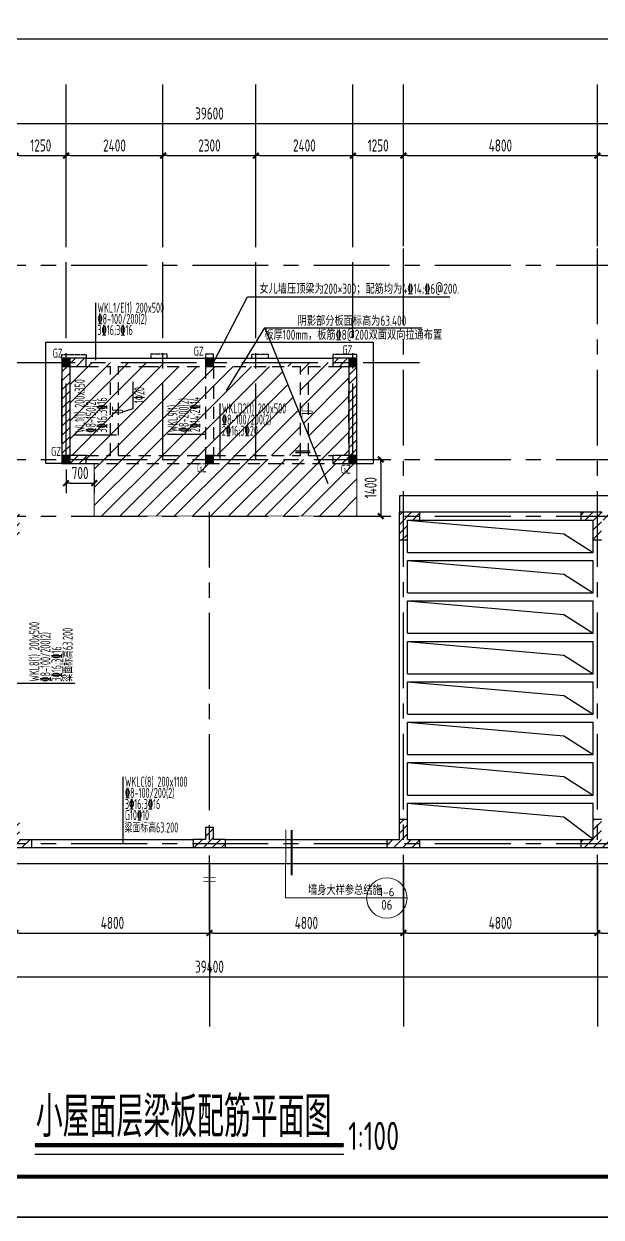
# Model space of a CAD drawing. Extents: x 580289 to 1106878, y -144605 to 78052.
# Drawn here: x 948594 to 962881, y 18547 to 48059 of the extents above; entities that cross this region are included whole.
import ezdxf
from ezdxf.enums import TextEntityAlignment as Align

# ---------------------------------------------------------------- set-up
doc = ezdxf.new("R2010")
doc.units = 0
doc.header["$LTSCALE"] = 100
for name, pattern in [('3', [5, 3, -2]), ('CENTER', [2, 1.25, -0.25, 0.25, -0.25]), ('DASH', [0.35, 0.25, -0.1])]:
    doc.linetypes.add(name, pattern=pattern)
doc.layers.get('0').update_dxf_attribs({"linetype": 'CONTINUOUS'})
doc.layers.get('Defpoints').update_dxf_attribs({"linetype": 'CONTINUOUS'})
for name, color, linetype in [('AXIS', 3, 'CONTINUOUS'), ('COLU', 7, 'CONTINUOUS'), ('DIM', 3, 'CONTINUOUS'), ('HATCH', 254, 'CONTINUOUS'), ('mid', 7, 'CONTINUOUS'), ('PAXIS', 253, 'CENTER'), ('TEXT', 2, 'CONTINUOUS'), ('T图框', 7, 'CONTINUOUS'), ('图框', 254, 'CONTINUOUS'), ('垂直标注', 2, 'CONTINUOUS'), ('建筑隐线', 115, 'CONTINUOUS'), ('构件名称', 6, 'CONTINUOUS'), ('构造柱', 7, 'CONTINUOUS'), ('梁', 4, 'CONTINUOUS'), ('梁虚线', 134, '3'), ('水平标注', 2, 'CONTINUOUS'), ('管道井', 3, 'CONTINUOUS'), ('阴影', 7, 'CONTINUOUS'), ('零厚板', 7, 'CONTINUOUS')]:
    doc.layers.add(name, color=color, linetype=linetype)
for name, color, linetype, lineweight in [('DIM_IDEN', 1, 'CONTINUOUS', 18), ('REIN', 6, 'CONTINUOUS', 18), ('雨披', 7, 'CONTINUOUS', 18)]:
    doc.layers.add(name, color=color, linetype=linetype, lineweight=lineweight)
doc.styles.add('_TCH_LABEL', font='tssdeng.shx', dxfattribs={"width": 0.7, "bigfont": 'tssdchn.shx'})
doc.styles.get("Standard").update_dxf_attribs({"font": 'tssdeng.shx', "width": 0.7, "bigfont": 'tssdchn.shx'})
doc.styles.add('TSSD_Dimension', font='Tssdeng.shx', dxfattribs={"width": 0.7, "bigfont": 'tssdchn.shx'})
doc.dimstyles.new('TSSD_100_100$0', dxfattribs={"dimtxt": 300, "dimasz": 100, "dimexe": 250, "dimexo": 250, "dimgap": 100, "dimtad": 1, "dimdec": 0, "dimzin": 0, "dimdsep": 46, "dimtxsty": 'TSSD_Dimension', "dimblk": '_TSDBK', "dimblk1": '_TSDBK', "dimblk2": '_TSDBK', "dimsah": 1, "dimcen": 0, "dimclrt": 7, "dimadec": 0, "dimazin": 0, "dimtfac": 1, "dimtdec": 0, "dimtix": 1, "dimtmove": 2, "dimatfit": 3, "dimldrblk": '_TSDBK', "dimfxl": 1, "dimtolj": 1, "dimtzin": 0, "dimarcsym": 0})

# ---------------------------------------------------------------- blocks, each defined once
blk = doc.blocks.new('A$C72C84CBD')
at = {"layer": '图框', "color": 0}
for points in [[(0, 0), (0, 59400), (84100, 59400), (84100, 0)], [(0, 0), (84100, 0), (84100, 59400), (0, 59400)]]:
    blk.add_lwpolyline(points, close=True, dxfattribs=at)
at = {"layer": '图框', "color": 0, "const_width": 100}
blk.add_lwpolyline([(2500, 1000), (83100, 1000), (83100, 58400), (2500, 58400)], close=True, dxfattribs=at)
blk = doc.blocks.new('图框')
at = {"layer": 'T图框', "color": 4}
blk.add_blockref('A$C72C84CBD', (602717, 102744), dxfattribs=at)
blk = doc.blocks.new('_TSDBK')
blk.add_line((-1, 0), (0, 0))
at = {"const_width": 0.5}
blk.add_lwpolyline([(-0.7, -0.7), (0.7, 0.7)], dxfattribs=at)
blk = doc.blocks.new('*D1764')
at = {"layer": 'Defpoints', "color": 0}
for p in [(948387, 44801), (949637, 44801), (949637, 44801)]:
    blk.add_point(p, dxfattribs=at)
at = {"layer": 'DIM', "color": 0, "lineweight": -2}
for p, q in [((949637, 45051), (949637, 45051)), ((948487, 44801), (949537, 44801))]:
    blk.add_line(p, q, dxfattribs=at)
at = {"layer": 'DIM', "color": 0, "lineweight": -2, "xscale": 100, "yscale": 100, "zscale": 100, "rotation": 180}
blk.add_blockref('_TSDBK', (948387, 44801), dxfattribs=at)
at = {"layer": 'DIM', "color": 0, "lineweight": -2, "xscale": 100, "yscale": 100, "zscale": 100}
blk.add_blockref('_TSDBK', (949637, 44801), dxfattribs=at)
at = {"layer": 'DIM', "color": 7, "insert": (949012, 45051), "char_height": 300, "attachment_point": 5, "style": 'TSSD_Dimension'}
blk.add_mtext('\\A1;1250', dxfattribs=at)
blk = doc.blocks.new('*D1765')
at = {"layer": 'Defpoints', "color": 0}
for p in [(949637, 44801), (952037, 44801), (952037, 44801)]:
    blk.add_point(p, dxfattribs=at)
at = {"layer": 'DIM', "color": 0, "lineweight": -2}
for p, q in [((949637, 45051), (949637, 45051)), ((952037, 45051), (952037, 45051)), ((949737, 44801), (951937, 44801))]:
    blk.add_line(p, q, dxfattribs=at)
at = {"layer": 'DIM', "color": 0, "lineweight": -2, "xscale": 100, "yscale": 100, "zscale": 100, "rotation": 180}
blk.add_blockref('_TSDBK', (949637, 44801), dxfattribs=at)
at = {"layer": 'DIM', "color": 0, "lineweight": -2, "xscale": 100, "yscale": 100, "zscale": 100}
blk.add_blockref('_TSDBK', (952037, 44801), dxfattribs=at)
at = {"layer": 'DIM', "color": 7, "insert": (950837, 45051), "char_height": 300, "attachment_point": 5, "style": 'TSSD_Dimension'}
blk.add_mtext('\\A1;2400', dxfattribs=at)
blk = doc.blocks.new('*D1766')
at = {"layer": 'Defpoints', "color": 0}
for p in [(952037, 44801), (954337, 44801), (954337, 44801)]:
    blk.add_point(p, dxfattribs=at)
at = {"layer": 'DIM', "color": 0, "lineweight": -2}
for p, q in [((954337, 45051), (954337, 45051)), ((952137, 44801), (954237, 44801))]:
    blk.add_line(p, q, dxfattribs=at)
at = {"layer": 'DIM', "color": 0, "lineweight": -2, "xscale": 100, "yscale": 100, "zscale": 100, "rotation": 180}
blk.add_blockref('_TSDBK', (952037, 44801), dxfattribs=at)
at = {"layer": 'DIM', "color": 0, "lineweight": -2, "xscale": 100, "yscale": 100, "zscale": 100}
blk.add_blockref('_TSDBK', (954337, 44801), dxfattribs=at)
at = {"layer": 'DIM', "color": 7, "insert": (953187, 45051), "char_height": 300, "attachment_point": 5, "style": 'TSSD_Dimension'}
blk.add_mtext('\\A1;2300', dxfattribs=at)
blk = doc.blocks.new('*D1767')
at = {"layer": 'Defpoints', "color": 0}
for p in [(954337, 44801), (956737, 44801), (956737, 44801)]:
    blk.add_point(p, dxfattribs=at)
at = {"layer": 'DIM', "color": 0, "lineweight": -2}
for p, q in [((954337, 45051), (954337, 45051)), ((956737, 45051), (956737, 45051)), ((954437, 44801), (956637, 44801))]:
    blk.add_line(p, q, dxfattribs=at)
at = {"layer": 'DIM', "color": 0, "lineweight": -2, "xscale": 100, "yscale": 100, "zscale": 100, "rotation": 180}
blk.add_blockref('_TSDBK', (954337, 44801), dxfattribs=at)
at = {"layer": 'DIM', "color": 0, "lineweight": -2, "xscale": 100, "yscale": 100, "zscale": 100}
blk.add_blockref('_TSDBK', (956737, 44801), dxfattribs=at)
at = {"layer": 'DIM', "color": 7, "insert": (955537, 45051), "char_height": 300, "attachment_point": 5, "style": 'TSSD_Dimension'}
blk.add_mtext('\\A1;2400', dxfattribs=at)
blk = doc.blocks.new('*D1768')
at = {"layer": 'Defpoints', "color": 0}
for p in [(956737, 44801), (957987, 44801), (957987, 44801)]:
    blk.add_point(p, dxfattribs=at)
at = {"layer": 'DIM', "color": 0, "lineweight": -2}
for p, q in [((956737, 45051), (956737, 45051)), ((957987, 45051), (957987, 45051)), ((956837, 44801), (957887, 44801))]:
    blk.add_line(p, q, dxfattribs=at)
at = {"layer": 'DIM', "color": 0, "lineweight": -2, "xscale": 100, "yscale": 100, "zscale": 100, "rotation": 180}
blk.add_blockref('_TSDBK', (956737, 44801), dxfattribs=at)
at = {"layer": 'DIM', "color": 0, "lineweight": -2, "xscale": 100, "yscale": 100, "zscale": 100}
blk.add_blockref('_TSDBK', (957987, 44801), dxfattribs=at)
at = {"layer": 'DIM', "color": 7, "insert": (957362, 45051), "char_height": 300, "attachment_point": 5, "style": 'TSSD_Dimension'}
blk.add_mtext('\\A1;1250', dxfattribs=at)
blk = doc.blocks.new('*D1769')
at = {"layer": 'Defpoints', "color": 0}
for p in [(957987, 44801), (962787, 44801), (962787, 44801)]:
    blk.add_point(p, dxfattribs=at)
at = {"layer": 'DIM', "color": 0, "lineweight": -2}
for p, q in [((957987, 45051), (957987, 45051)), ((962787, 45051), (962787, 45051)), ((958087, 44801), (962687, 44801))]:
    blk.add_line(p, q, dxfattribs=at)
at = {"layer": 'DIM', "color": 0, "lineweight": -2, "xscale": 100, "yscale": 100, "zscale": 100, "rotation": 180}
blk.add_blockref('_TSDBK', (957987, 44801), dxfattribs=at)
at = {"layer": 'DIM', "color": 0, "lineweight": -2, "xscale": 100, "yscale": 100, "zscale": 100}
blk.add_blockref('_TSDBK', (962787, 44801), dxfattribs=at)
at = {"layer": 'DIM', "color": 7, "insert": (960387, 45051), "char_height": 300, "attachment_point": 5, "style": 'TSSD_Dimension'}
blk.add_mtext('\\A1;4800', dxfattribs=at)
blk = doc.blocks.new('*D1770')
at = {"layer": 'Defpoints', "color": 0}
for p in [(962787, 44801), (967587, 44801), (967587, 44801)]:
    blk.add_point(p, dxfattribs=at)
at = {"layer": 'DIM', "color": 0, "lineweight": -2}
for p, q in [((962787, 45051), (962787, 45051)), ((967587, 45051), (967587, 45051)), ((962887, 44801), (967487, 44801))]:
    blk.add_line(p, q, dxfattribs=at)
at = {"layer": 'DIM', "color": 0, "lineweight": -2, "xscale": 100, "yscale": 100, "zscale": 100, "rotation": 180}
blk.add_blockref('_TSDBK', (962787, 44801), dxfattribs=at)
at = {"layer": 'DIM', "color": 0, "lineweight": -2, "xscale": 100, "yscale": 100, "zscale": 100}
blk.add_blockref('_TSDBK', (967587, 44801), dxfattribs=at)
at = {"layer": 'DIM', "color": 7, "insert": (965187, 45051), "char_height": 300, "attachment_point": 5, "style": 'TSSD_Dimension'}
blk.add_mtext('\\A1;4800', dxfattribs=at)
blk = doc.blocks.new('*D1779')
at = {"layer": 'Defpoints', "color": 0}
for p in [(948387, 25574), (953187, 25574), (953187, 25574)]:
    blk.add_point(p, dxfattribs=at)
at = {"layer": 'DIM', "color": 0, "lineweight": -2}
for p, q in [((953187, 25824), (953187, 25824)), ((948487, 25574), (953087, 25574))]:
    blk.add_line(p, q, dxfattribs=at)
at = {"layer": 'DIM', "color": 0, "lineweight": -2, "xscale": 100, "yscale": 100, "zscale": 100, "rotation": 180}
blk.add_blockref('_TSDBK', (948387, 25574), dxfattribs=at)
at = {"layer": 'DIM', "color": 0, "lineweight": -2, "xscale": 100, "yscale": 100, "zscale": 100}
blk.add_blockref('_TSDBK', (953187, 25574), dxfattribs=at)
at = {"layer": 'DIM', "color": 7, "insert": (950787, 25824), "char_height": 300, "attachment_point": 5, "style": 'TSSD_Dimension'}
blk.add_mtext('\\A1;4800', dxfattribs=at)
blk = doc.blocks.new('*D1780')
at = {"layer": 'Defpoints', "color": 0}
for p in [(953187, 25574), (957987, 25629), (957987, 25574)]:
    blk.add_point(p, dxfattribs=at)
at = {"layer": 'DIM', "color": 0, "lineweight": -2}
for p, q in [((953187, 25824), (953187, 25824)), ((953287, 25574), (957887, 25574)), ((957987, 25379), (957987, 25324))]:
    blk.add_line(p, q, dxfattribs=at)
at = {"layer": 'DIM', "color": 0, "lineweight": -2, "xscale": 100, "yscale": 100, "zscale": 100, "rotation": 180}
blk.add_blockref('_TSDBK', (953187, 25574), dxfattribs=at)
at = {"layer": 'DIM', "color": 0, "lineweight": -2, "xscale": 100, "yscale": 100, "zscale": 100}
blk.add_blockref('_TSDBK', (957987, 25574), dxfattribs=at)
at = {"layer": 'DIM', "color": 7, "insert": (955587, 25824), "char_height": 300, "attachment_point": 5, "style": 'TSSD_Dimension'}
blk.add_mtext('\\A1;4800', dxfattribs=at)
blk = doc.blocks.new('*D1781')
at = {"layer": 'Defpoints', "color": 0}
for p in [(957987, 25629), (962787, 25629), (962787, 25574)]:
    blk.add_point(p, dxfattribs=at)
at = {"layer": 'DIM', "color": 0, "lineweight": -2}
for p, q in [((958087, 25574), (962687, 25574)), ((957987, 25379), (957987, 25324)), ((962787, 25379), (962787, 25324))]:
    blk.add_line(p, q, dxfattribs=at)
at = {"layer": 'DIM', "color": 0, "lineweight": -2, "xscale": 100, "yscale": 100, "zscale": 100, "rotation": 180}
blk.add_blockref('_TSDBK', (957987, 25574), dxfattribs=at)
at = {"layer": 'DIM', "color": 0, "lineweight": -2, "xscale": 100, "yscale": 100, "zscale": 100}
blk.add_blockref('_TSDBK', (962787, 25574), dxfattribs=at)
at = {"layer": 'DIM', "color": 7, "insert": (960387, 25824), "char_height": 300, "attachment_point": 5, "style": 'TSSD_Dimension'}
blk.add_mtext('\\A1;4800', dxfattribs=at)
blk = doc.blocks.new('*D1782')
at = {"layer": 'Defpoints', "color": 0}
for p in [(962787, 25629), (967587, 25574), (967587, 25574)]:
    blk.add_point(p, dxfattribs=at)
at = {"layer": 'DIM', "color": 0, "lineweight": -2}
for p, q in [((962887, 25574), (967487, 25574)), ((962787, 25379), (962787, 25324))]:
    blk.add_line(p, q, dxfattribs=at)
at = {"layer": 'DIM', "color": 0, "lineweight": -2, "xscale": 100, "yscale": 100, "zscale": 100, "rotation": 180}
blk.add_blockref('_TSDBK', (962787, 25574), dxfattribs=at)
at = {"layer": 'DIM', "color": 0, "lineweight": -2, "xscale": 100, "yscale": 100, "zscale": 100}
blk.add_blockref('_TSDBK', (967587, 25574), dxfattribs=at)
at = {"layer": 'DIM', "color": 7, "insert": (965187, 25824), "char_height": 300, "attachment_point": 5, "style": 'TSSD_Dimension'}
blk.add_mtext('\\A1;4800', dxfattribs=at)
blk = doc.blocks.new('*D1785')
at = {"layer": 'Defpoints', "color": 0}
for p in [(933387, 45660), (972987, 45660), (972987, 45592)]:
    blk.add_point(p, dxfattribs=at)
at = {"layer": 'DIM', "color": 0, "lineweight": -2}
for p, q in [((933487, 45592), (972887, 45592)), ((933387, 45410), (933387, 45342)), ((972987, 45410), (972987, 45342))]:
    blk.add_line(p, q, dxfattribs=at)
at = {"layer": 'DIM', "color": 0, "lineweight": -2, "xscale": 100, "yscale": 100, "zscale": 100, "rotation": 180}
blk.add_blockref('_TSDBK', (933387, 45592), dxfattribs=at)
at = {"layer": 'DIM', "color": 0, "lineweight": -2, "xscale": 100, "yscale": 100, "zscale": 100}
blk.add_blockref('_TSDBK', (972987, 45592), dxfattribs=at)
at = {"layer": 'DIM', "color": 7, "insert": (953187, 45842), "char_height": 300, "attachment_point": 5, "style": 'TSSD_Dimension'}
blk.add_mtext('\\A1;39600', dxfattribs=at)
blk = doc.blocks.new('*D1787')
at = {"layer": 'Defpoints', "color": 0}
for p in [(933487, 24490), (972887, 24490), (972887, 24490)]:
    blk.add_point(p, dxfattribs=at)
at = {"layer": 'DIM', "color": 0, "lineweight": -2}
for p, q in [((933487, 24240), (933487, 24240)), ((933587, 24490), (972787, 24490))]:
    blk.add_line(p, q, dxfattribs=at)
at = {"layer": 'DIM', "color": 0, "lineweight": -2, "xscale": 100, "yscale": 100, "zscale": 100, "rotation": 180}
blk.add_blockref('_TSDBK', (933487, 24490), dxfattribs=at)
at = {"layer": 'DIM', "color": 0, "lineweight": -2, "xscale": 100, "yscale": 100, "zscale": 100}
blk.add_blockref('_TSDBK', (972887, 24490), dxfattribs=at)
at = {"layer": 'DIM', "color": 7, "insert": (953187, 24740), "char_height": 300, "attachment_point": 5, "style": 'TSSD_Dimension'}
blk.add_mtext('\\A1;39400', dxfattribs=at)
blk = doc.blocks.new('*D1813')
at = {"layer": 'Defpoints', "color": 0}
for p in [(949637, 37287), (950337, 37187), (950337, 36701)]:
    blk.add_point(p, dxfattribs=at)
at = {"layer": 'DIM', "color": 0, "lineweight": -2}
for p, q in [((949637, 37037), (949637, 36451)), ((950337, 36937), (950337, 36451)), ((949737, 36701), (950237, 36701))]:
    blk.add_line(p, q, dxfattribs=at)
at = {"layer": 'DIM', "color": 0, "lineweight": -2, "xscale": 100, "yscale": 100, "zscale": 100, "rotation": 180}
blk.add_blockref('_TSDBK', (949637, 36701), dxfattribs=at)
at = {"layer": 'DIM', "color": 0, "lineweight": -2, "xscale": 100, "yscale": 100, "zscale": 100}
blk.add_blockref('_TSDBK', (950337, 36701), dxfattribs=at)
at = {"layer": 'DIM', "color": 7, "insert": (949987, 36951), "char_height": 300, "attachment_point": 5, "style": 'TSSD_Dimension'}
blk.add_mtext('\\A1;700', dxfattribs=at)
blk = doc.blocks.new('*D1814')
at = {"layer": 'Defpoints', "color": 0}
for p in [(956837, 37287), (956837, 35887), (957425, 35887)]:
    blk.add_point(p, dxfattribs=at)
at = {"layer": 'DIM', "color": 0, "lineweight": -2}
for p, q in [((957087, 37287), (957675, 37287)), ((957425, 37187), (957425, 35987)), ((957087, 35887), (957675, 35887))]:
    blk.add_line(p, q, dxfattribs=at)
at = {"layer": 'DIM', "color": 0, "lineweight": -2, "xscale": 100, "yscale": 100, "zscale": 100}
for p, rotation in [((957425, 37287), 90), ((957425, 35887), 270)]:
    blk.add_blockref('_TSDBK', p, dxfattribs=dict(at, rotation=rotation))
at = {"layer": 'DIM', "color": 7, "insert": (957175, 36587), "char_height": 300, "attachment_point": 5, "rotation": 90, "style": 'TSSD_Dimension'}
blk.add_mtext('\\A1;1400', dxfattribs=at)

msp = doc.modelspace()

# ---------------------------------------------------------------- hatches: boundary and pattern name
at = {"layer": 'COLU'}
h = msp.add_hatch(dxfattribs=at)
h.set_pattern_fill('ANSI31', color=256, scale=50, style=0)
h.set_pattern_definition([(45, (824765.89, -9209.69), (-112.2532, 112.2532), [])])
h.paths.add_polyline_path([(933287.2, 41687.2), (933287.2, 42187.2), (933787.2, 42187.2), (933787.2, 41987.2), (933487.2, 41987.2), (933487.2, 41687.2)])
h.paths.add_polyline_path([(933787.2, 27687.2), (933787.2, 28387.2), (933387.2, 28387.2), (933387.2, 27687.2)])
h.paths.add_polyline_path([(973087.2, 41687.2), (973087.2, 42187.2), (972587.2, 42187.2), (972587.2, 41987.2), (972887.2, 41987.2), (972887.2, 41687.2)])
h.paths.add_polyline_path([(973087.2, 37187.2), (973087.2, 37687.2), (972887.2, 37687.2), (972887.2, 37387.2), (972587.2, 37387.2), (972587.2, 37187.2)])
h.paths.add_polyline_path([(972987.2, 35287.2), (972987.2, 35987.2), (972487.2, 35987.2), (972487.2, 35787.2), (972787.2, 35787.2), (972787.2, 35287.2)])
h.paths.add_polyline_path([(972587.2, 28387.2), (972587.2, 27687.2), (972987.2, 27687.2), (972987.2, 28387.2)])
h.paths.add_polyline_path([(970487.2, 41687.2), (970487.2, 41987.2), (970787.2, 41987.2), (970787.2, 42187.2), (970287.2, 42187.2), (970287.2, 41687.2)])
h.paths.add_polyline_path([(970787.2, 37187.2), (970787.2, 37387.2), (970487.2, 37387.2), (970487.2, 37687.2), (970287.2, 37687.2), (970287.2, 37187.2)])
h.paths.add_polyline_path([(953587.2, 27687.2), (953587.2, 27887.2), (953287.2, 27887.2), (953287.2, 28187.2), (953087.2, 28187.2), (953087.2, 27887.2), (952787.2, 27887.2), (952787.2, 27687.2)])
h.paths.add_polyline_path([(936087.2, 41687.2), (936087.2, 42187.2), (935587.2, 42187.2), (935587.2, 41987.2), (935887.2, 41987.2), (935887.2, 41687.2)])
h.paths.add_polyline_path([(936087.2, 37187.2), (936087.2, 37687.2), (935887.2, 37687.2), (935887.2, 37387.2), (935587.2, 37387.2), (935587.2, 37187.2)])
h.paths.add_polyline_path([(933787.2, 37187.2), (933787.2, 37387.2), (933487.2, 37387.2), (933487.2, 37687.2), (933287.2, 37687.2), (933287.2, 37187.2)])
h.paths.add_polyline_path([(933587.2, 35287.2), (933587.2, 35787.2), (933887.2, 35787.2), (933887.2, 35987.2), (933387.2, 35987.2), (933387.2, 35287.2)])
h.paths.add_polyline_path([(967687.2, 35287.2), (967487.2, 35287.2), (967487.2, 35787.2), (967187.2, 35787.2), (967187.2, 35987.2), (967687.2, 35987.2), (967987.2, 35987.2), (967987.2, 35787.2), (967687.2, 35787.2)])
h.paths.add_polyline_path([(962887.2, 35287.2), (962687.2, 35287.2), (962687.2, 35787.2), (962387.2, 35787.2), (962387.2, 35987.2), (962887.2, 35987.2), (963187.2, 35987.2), (963187.2, 35787.2), (962887.2, 35787.2)])
h.paths.add_polyline_path([(943687.2, 35287.2), (943487.2, 35287.2), (943487.2, 35787.2), (943187.2, 35787.2), (943187.2, 35987.2), (943687.2, 35987.2), (943987.2, 35987.2), (943987.2, 35787.2), (943687.2, 35787.2)])
h.paths.add_polyline_path([(967187.2, 27687.2), (967187.2, 27887.2), (967487.2, 27887.2), (967487.2, 28387.2), (967687.2, 28387.2), (967687.2, 27887.2), (967987.2, 27887.2), (967987.2, 27687.2), (967487.2, 27687.2)])
h.paths.add_polyline_path([(962387.2, 27687.2), (962387.2, 27887.2), (962687.2, 27887.2), (962687.2, 28387.2), (962887.2, 28387.2), (962887.2, 27887.2), (963187.2, 27887.2), (963187.2, 27687.2), (962687.2, 27687.2)])
h.paths.add_polyline_path([(957587.2, 27687.2), (957587.2, 27887.2), (957887.2, 27887.2), (957887.2, 28387.2), (958087.2, 28387.2), (958087.2, 27887.2), (958387.2, 27887.2), (958387.2, 27687.2), (957887.2, 27687.2)])
h.paths.add_polyline_path([(947987.2, 27687.2), (947987.2, 27887.2), (948287.2, 27887.2), (948287.2, 28387.2), (948487.2, 28387.2), (948487.2, 27887.2), (948787.2, 27887.2), (948787.2, 27687.2), (948287.2, 27687.2)])
h.paths.add_polyline_path([(943187.2, 27687.2), (943187.2, 27887.2), (943487.2, 27887.2), (943487.2, 28387.2), (943687.2, 28387.2), (943687.2, 27887.2), (943987.2, 27887.2), (943987.2, 27687.2), (943487.2, 27687.2)])
h.paths.add_polyline_path([(956637.2, 39587.2), (956637.2, 37387.2), (956237.2, 37387.2), (956237.2, 37187.2), (956837.2, 37187.2), (956837.2, 37687.2), (956837.2, 39787.2), (956237.2, 39787.2), (956237.2, 39587.2)])
h.paths.add_polyline_path([(949737.2, 37687.2), (949737.2, 39287.2), (949737.2, 39587.2), (950137.2, 39587.2), (950137.2, 39787.2), (949537.2, 39787.2), (949537.2, 37687.2), (949537.2, 37187.2), (950137.2, 37187.2), (950137.2, 37387.2), (949737.2, 37387.2)])
h.paths.add_polyline_path([(938387.2, 27687.2), (938387.2, 27887.2), (938687.2, 27887.2), (938687.2, 28387.2), (938887.2, 28387.2), (938887.2, 27887.2), (939187.2, 27887.2), (939187.2, 27687.2), (938687.2, 27687.2)])
h.paths.add_polyline_path([(958087.2, 35287.2), (957887.2, 35287.2), (957887.2, 35987.2), (958387.2, 35987.2), (958387.2, 35787.2), (958087.2, 35787.2)])
h.paths.add_polyline_path([(938887.2, 35287.2), (938687.2, 35287.2), (938687.2, 35787.2), (938387.2, 35787.2), (938387.2, 35987.2), (938887.2, 35987.2), (939187.2, 35987.2), (939187.2, 35787.2), (938887.2, 35787.2)])
h.paths.add_polyline_path([(948487.2, 35287.2), (948287.2, 35287.2), (948287.2, 35787.2), (947987.2, 35787.2), (947987.2, 35987.2), (948487.2, 35987.2)])
edge = h.paths.add_edge_path(flags=17)
edge.add_line((956637.2, 37687.2), (956637.2, 37387.2))
at = {"layer": 'HATCH'}
for points in [[(949737.2, 39785.9), (949537.2, 39785.9), (949537.2, 39585.9), (949737.2, 39585.9)], [(953287.2, 39787.2), (953087.2, 39787.2), (953087.2, 39587.2), (953287.2, 39587.2)], [(956837.2, 39787.2), (956637.2, 39787.2), (956637.2, 39587.2), (956837.2, 39587.2)], [(949737.2, 37387.2), (949537.2, 37387.2), (949537.2, 37187.2), (949737.2, 37187.2)], [(953287.1, 37387.2), (953087.1, 37387.2), (953087.1, 37187.2), (953287.1, 37187.2)], [(956837.2, 37387.2), (956637.2, 37387.2), (956637.2, 37187.2), (956837.2, 37187.2)]]:
    msp.add_hatch(color=256, dxfattribs=at).paths.add_polyline_path(points)
at = {"layer": '阴影'}
h = msp.add_hatch(dxfattribs=at)
h.set_pattern_fill('ANSI31', color=256, scale=100, style=0)
h.paths.add_polyline_path([(950737.2, 39587.2), (950137.2, 39587.2), (949737.2, 39587.2), (949737.2, 39585.9), (949737.2, 39585.9), (949737.2, 39287.2), (949737.2, 37687.2), (949737.2, 37387.2), (950137.2, 37387.2), (950737.2, 37387.2)])
h.paths.add_polyline_path([(950937.2, 39587.2), (951637.2, 39587.2), (952037.2, 39587.2), (952037.2, 39687.2), (950137.2, 39687.2), (950137.2, 39587.2), (950737.2, 39587.2), (950737.2, 37387.2), (950137.2, 37387.2), (950137.2, 37286.9), (952037.2, 37286.8), (952037.2, 37387.2), (950937.2, 37387.2)])
h.paths.add_polyline_path([(952037.2, 39587.2), (951637.2, 39587.2), (950937.2, 39587.2), (950937.2, 38503.9), (951011.8, 38503.9, -1), (951011.8, 38440.1), (950937.2, 38440.1), (950937.2, 37387.2), (952037.2, 37387.2)], flags=16)
h.paths.add_polyline_path([(953087.2, 39587.2), (952037.2, 39587.2), (952037.2, 37387.2), (952137.2, 37387.2), (953087.1, 37387.2)])
h.paths.add_polyline_path([(953287.2, 39587.2), (953087.2, 39587.2), (953087.1, 37387.2), (953287.1, 37387.2)])
h.paths.add_polyline_path([(953287.2, 39587.2), (953287.1, 37387.2), (954337.2, 37387.2), (954337.2, 39587.2)])
h.paths.add_polyline_path([(954941.5, 39587.2), (954737.2, 39587.2), (954337.2, 39587.2), (954337.2, 37387.2), (954742.3, 37387.2), (955437.2, 37387.2), (955437.2, 38364)])
h.paths.add_polyline_path([(955637.2, 39587.2), (956237.2, 39587.2), (956237.2, 39687.2), (954901, 39687.2), (954941.5, 39587.2), (955437.2, 39587.2), (955437.2, 38364), (955637.2, 37870.4)])
h.paths.add_polyline_path([(956637.2, 39587.2), (956637.2, 39587.2), (956237.2, 39587.2), (955637.2, 39587.2), (955637.2, 38486.3), (955702, 38486.3, -1), (955702, 38422.5), (955637.2, 38422.5), (955637.2, 37870.4), (955833, 37387.2), (956237.2, 37387.2), (956637.2, 37387.2)])
h.paths.add_polyline_path([(953087.1, 37387.2), (952137.2, 37387.2), (952037.2, 37387.2), (952037.2, 37286.8), (953087.1, 37286.8)])
h.paths.add_polyline_path([(953087.1, 37286.8), (950137.2, 37286.9), (950137.2, 37187.2), (952137.2, 37187.2), (953087.1, 37187.2)])
h.paths.add_polyline_path([(955873.7, 37286.7), (953287.1, 37286.8), (953287.1, 37187.2), (954737.2, 37187.2), (955914, 37187.2)])
h.paths.add_polyline_path([(954337.2, 37387.2), (953444.9, 37387.2), (953444.9, 37286.8), (954337.2, 37286.7)])
h.paths.add_polyline_path([(956837.2, 37187.2), (956637.2, 37187.2), (956637.2, 37187.2), (956237.2, 37187.2), (954737.2, 37187.2), (952137.2, 37187.2), (950337.2, 37187.2), (950337.2, 35888.6), (956837.2, 35887.2)])
h.paths.add_polyline_path([(956237.2, 37286.7), (955873.7, 37286.7), (955914, 37187.2), (956237.2, 37187.2)])
h.paths.add_polyline_path([(956237.2, 37387.2), (955833, 37387.2), (955873.7, 37286.7), (956237.2, 37286.7)])
h.paths.add_polyline_path([(956394.6, 36909.1), (956690.8, 36909.1), (956690.8, 37175.7), (956394.6, 37175.7)], flags=24)
h.paths.add_polyline_path([(952831, 36940.4), (953127.1, 36940.4), (953127.1, 37206.9), (952831, 37206.9)], flags=9)

# ---------------------------------------------------------------- linework, layer by layer
at = {"layer": 'AXIS'}
for p, q in [((949637.2, 42560.1), (949637.2, 46560.1)), ((952037.2, 42560.1), (952037.2, 46560.1)), ((954337.2, 42560.1), (954337.2, 46560.1)), ((956737.2, 42560.1), (956737.2, 46560.1)), ((957987.2, 42560.1), (957987.2, 46560.1)), ((962787.2, 42560.1), (962787.2, 46560.1)), ((953187.2, 27261.4), (953187.2, 23261.4)), ((957987.2, 27261.4), (957987.2, 23261.4)), ((962787.2, 27261.4), (962787.2, 23261.4))]:
    msp.add_line(p, q, dxfattribs=at)
at = {"layer": 'COLU'}
for p, q in [((950137.2, 39787.2), (949537.2, 39787.2)), ((949537.2, 39787.2), (949537.2, 37687.2)), ((949737.2, 39287.2), (949737.2, 39587.2)), ((949737.2, 39587.2), (950137.2, 39587.2)), ((950137.2, 39587.2), (950137.2, 39787.2)), ((956837.2, 39787.2), (956237.2, 39787.2)), ((956237.2, 39787.2), (956237.2, 39587.2)), ((956237.2, 39587.2), (956637.2, 39587.2)), ((956637.2, 39587.2), (956637.2, 37387.2)), ((956837.2, 37687.2), (956837.2, 39787.2)), ((949737.2, 37687.2), (949737.2, 39287.2)), ((949537.2, 37687.2), (949537.2, 37187.2)), ((949737.2, 37387.2), (949737.2, 37687.2)), ((956637.2, 37687.2), (956637.2, 37387.2)), ((956837.2, 37187.2), (956837.2, 37687.2)), ((949537.2, 37187.2), (950137.2, 37187.2)), ((950137.2, 37387.2), (949737.2, 37387.2)), ((950137.2, 37187.2), (950137.2, 37387.2)), ((956637.2, 37387.2), (956237.2, 37387.2)), ((956237.2, 37387.2), (956237.2, 37187.2)), ((956237.2, 37187.2), (956837.2, 37187.2))]:
    msp.add_line(p, q, dxfattribs=at)
for points in [[(957887.2, 35987.2), (958387.2, 35987.2)], [(957887.2, 35287.2), (957887.2, 35987.2)], [(958087.2, 35787.2), (958387.2, 35787.2)], [(958087.2, 35287.2), (958087.2, 35787.2)], [(958387.2, 35987.2), (958387.2, 35787.2)], [(962387.2, 35987.2), (962887.2, 35987.2)], [(962387.2, 35787.2), (962387.2, 35987.2)], [(962387.2, 35787.2), (962687.2, 35787.2)], [(962687.2, 35287.2), (962687.2, 35787.2)], [(958087.2, 35287.2), (957887.2, 35287.2)], [(962887.2, 35287.2), (962687.2, 35287.2)], [(957887.2, 27887.2), (957887.2, 28387.2)], [(957887.2, 28387.2), (958087.2, 28387.2)], [(958087.2, 27887.2), (958087.2, 28387.2)], [(962687.2, 27887.2), (962687.2, 28387.2)], [(962687.2, 28387.2), (962887.2, 28387.2)], [(948487.2, 27887.2), (948787.2, 27887.2)], [(948787.2, 27887.2), (948787.2, 27687.2)], [(957587.2, 27887.2), (957887.2, 27887.2)], [(957587.2, 27687.2), (957587.2, 27887.2)], [(958087.2, 27887.2), (958387.2, 27887.2)], [(958387.2, 27887.2), (958387.2, 27687.2)], [(962387.2, 27887.2), (962687.2, 27887.2)], [(962387.2, 27687.2), (962387.2, 27887.2)], [(948287.2, 27687.2), (948787.2, 27687.2)], [(957587.2, 27687.2), (957887.2, 27687.2)], [(957887.2, 27687.2), (958387.2, 27687.2)], [(962387.2, 27687.2), (962687.2, 27687.2)], [(962687.2, 27687.2), (963187.2, 27687.2)]]:
    msp.add_lwpolyline(points, dxfattribs=at)
msp.add_lwpolyline([(953587.2, 27687.2), (953587.2, 27887.2), (953287.2, 27887.2), (953287.2, 28187.2), (953087.2, 28187.2), (953087.2, 27887.2), (952787.2, 27887.2), (952787.2, 27687.2)], close=True, dxfattribs=at)
at = {"layer": 'DIM', "const_width": 15}
for points in [[(953337.2, 26943.4), (953037.2, 26943.4)], [(953337.2, 26841), (953037.2, 26841)]]:
    msp.add_lwpolyline(points, dxfattribs=at)
at = {"layer": 'DIM_IDEN', "color": 3}
for p, q in [((955073.4, 28122.2), (955073.3, 26440.4)), ((955073.3, 26440.4), (957076.9, 26440.4)), ((958076.9, 26440.4), (957076.9, 26440.4))]:
    msp.add_line(p, q, dxfattribs=at)
at = {"layer": 'DIM_IDEN', "color": 3, "const_width": 50}
msp.add_lwpolyline([(955223.4, 28122.2), (955223.3, 26997)], dxfattribs=at)
at = {"layer": 'DIM_IDEN', "color": 3}
msp.add_circle((957576.9, 26440.4), 500, dxfattribs=at)
at = {"layer": 'mid'}
msp.add_line((927361.6, 47691.5), (1000961.6, 47691.5), dxfattribs=at)
at = {"layer": 'PAXIS', "linetype": 'CENTER', "ltscale": 15}
for p, q in [((949637.2, 37287.2), (949637.2, 44281.7)), ((952037.2, 37287.2), (952037.2, 44281.7)), ((954337.2, 37287.2), (954337.2, 44281.7)), ((956737.2, 37287.2), (956737.2, 44281.7)), ((957987.2, 25629.2), (957987.2, 44281.7)), ((962787.2, 25629.2), (962787.2, 44281.7)), ((928767.2, 42087.2), (978584.8, 42087.2)), ((947991.4, 39687.2), (958383, 39687.2)), ((928767.2, 37287.4), (978584.8, 37286.1)), ((928767.2, 35887.2), (978584.8, 35887.2)), ((953187.2, 25616.3), (953187.2, 35987.2)), ((928767.2, 27787.2), (978584.8, 27787.2))]:
    msp.add_line(p, q, dxfattribs=at)
at = {"layer": 'REIN', "const_width": 20}
for points in [[(950788.2, 38337.2), (950788.2, 38440.1), (951011.8, 38440.1, 1), (951011.8, 38503.9), (950789.1, 38503.9), (950789.1, 38588.8)], [(955478.4, 38319.6), (955478.4, 38422.5), (955702, 38422.5, 1), (955702, 38486.3), (955479.3, 38486.3), (955479.3, 38571.1)]]:
    msp.add_lwpolyline(points, format="xyb", dxfattribs=at)
at = {"layer": 'TEXT'}
for p, q in [((948869.6, 20326.7), (956511.4, 20326.7)), ((948869.6, 20100.7), (956511.4, 20100.7))]:
    msp.add_line(p, q, dxfattribs=at)
at = {"layer": 'TEXT', "const_width": 100}
msp.add_lwpolyline([(948869.6, 20327.3), (956511.4, 20327.3)], dxfattribs=at)
at = {"layer": '垂直标注'}
for p, q in [((951298.2, 38545.9), (951298.2, 39205.9)), ((951032.8, 38464.7), (951298.2, 38545.9)), ((949851.1, 37898.3), (950888.1, 37898.3)), ((952149.5, 37909), (953080.6, 37909)), ((949852.3, 31741), (948387.5, 31741))]:
    msp.add_line(p, q, dxfattribs=at)
at = {"layer": '建筑隐线', "color": 6}
for p, q in [((949137.2, 40187.2), (957237.2, 40187.2)), ((949137.2, 37187.2), (949137.2, 40187.2)), ((957237.2, 40187.2), (957237.2, 37187.2)), ((949537.2, 37187.2), (949137.2, 37187.2)), ((956837.2, 37187.2), (957237.2, 37187.2)), ((957887.2, 36387.2), (957887.2, 35987.2)), ((973387.2, 27287.2), (953187.2, 27287.2)), ((973387.2, 27287.2), (953187.2, 27287.2))]:
    msp.add_line(p, q, dxfattribs=at)
for points in [[(973387.2, 31187.2), (973387.2, 36922.6), (973487.2, 36922.6), (973487.2, 42587.2), (969887.2, 42587.2), (969887.2, 36387.2), (957887.2, 36387.2)], [(953187.2, 27287.2), (932987.2, 27287.2), (932987.2, 31587.2)], [(953187.2, 27287.2), (932987.2, 27287.2), (932987.2, 31587.2)]]:
    msp.add_lwpolyline(points, dxfattribs=at)
at = {"layer": '建筑隐线', "linetype": 'DASH'}
for points in [[(949537.2, 39785.9), (949537.2, 39885.9), (950137.2, 39885.9), (950137.2, 39785.9)], [(952137.2, 39787.2), (952137.2, 39887.2), (951737.2, 39887.2), (951737.2, 39787.2)], [(953287.2, 39787.2), (953287.2, 39887.2), (953087.2, 39887.2), (953087.2, 39787.2)], [(954237.2, 39787.2), (954237.2, 39887.2), (954637.2, 39887.2), (954637.2, 39787.2)], [(956837.2, 39785.9), (956837.2, 39885.9), (956237.2, 39885.9), (956237.2, 39785.9)]]:
    msp.add_lwpolyline(points, dxfattribs=at)
at = {"layer": '构件名称'}
for p, q in [((953287.2, 39687.2), (954126.7, 41304.3)), ((954126.7, 41304.3), (959136.7, 41304.3)), ((954555.1, 40540.8), (956114.8, 36691.6))]:
    msp.add_line(p, q, dxfattribs=at)
msp.add_lwpolyline([(953605.6, 38995.6), (954555.1, 40540.8), (958444.9, 40540.8)], dxfattribs=at)
at = {"layer": '构造柱'}
for points in [[(949537.2, 39585.9), (949737.2, 39585.9), (949737.2, 39785.9), (949537.2, 39785.9)], [(953087.2, 39587.2), (953287.2, 39587.2), (953287.2, 39787.2), (953087.2, 39787.2)], [(956637.2, 39587.2), (956837.2, 39587.2), (956837.2, 39787.2), (956637.2, 39787.2)], [(949537.2, 37187.2), (949737.2, 37187.2), (949737.2, 37387.2), (949537.2, 37387.2)], [(953087.1, 37187.2), (953287.1, 37187.2), (953287.1, 37387.2), (953087.1, 37387.2)], [(956637.2, 37187.2), (956837.2, 37187.2), (956837.2, 37387.2), (956637.2, 37387.2)]]:
    msp.add_lwpolyline(points, close=True, dxfattribs=at)
at = {"layer": '梁'}
for p, q in [((950137.2, 39787.2), (952137.2, 39787.2)), ((952137.2, 39787.2), (954737.2, 39787.2)), ((954737.2, 39787.2), (956237.2, 39787.2)), ((949537.2, 37687.2), (949537.2, 39287.2)), ((956837.2, 37687.2), (956837.2, 39287.2)), ((958387.2, 35987.2), (962387.2, 35987.2)), ((958387.2, 35787.2), (962387.2, 35787.2)), ((957887.2, 28387.2), (957887.2, 35287.2)), ((958087.2, 34987.2), (958087.2, 35287.2)), ((962687.2, 34987.2), (962687.2, 35287.2)), ((958087.2, 34987.2), (962687.2, 34987.2)), ((958087.2, 34787.2), (962687.2, 34787.2)), ((958087.2, 33987.2), (958087.2, 34787.2)), ((962687.2, 33987.2), (962687.2, 34787.2)), ((958087.2, 33987.2), (962687.2, 33987.2)), ((958087.2, 33787.2), (962687.2, 33787.2)), ((958087.2, 32987.2), (958087.2, 33787.2)), ((962687.2, 32987.2), (962687.2, 33787.2)), ((958087.2, 32987.2), (962687.2, 32987.2)), ((958087.2, 32787.2), (962687.2, 32787.2)), ((958087.2, 31987.2), (958087.2, 32787.2)), ((962687.2, 31987.2), (962687.2, 32787.2)), ((958087.2, 31987.2), (962687.2, 31987.2)), ((958087.2, 31787.2), (962687.2, 31787.2)), ((958087.2, 30987.2), (958087.2, 31787.2)), ((962687.2, 30987.2), (962687.2, 31787.2)), ((958087.2, 30987.2), (962687.2, 30987.2)), ((958087.2, 30787.2), (962687.2, 30787.2)), ((958087.2, 29987.2), (958087.2, 30787.2)), ((962687.2, 29987.2), (962687.2, 30787.2)), ((958087.2, 29987.2), (962687.2, 29987.2)), ((958087.2, 29787.2), (962687.2, 29787.2)), ((958087.2, 28987.2), (958087.2, 29787.2)), ((962687.2, 28987.2), (962687.2, 29787.2)), ((958087.2, 28987.2), (962687.2, 28987.2)), ((958087.2, 28787.2), (962687.2, 28787.2)), ((958087.2, 28387.2), (958087.2, 28787.2)), ((962687.2, 28387.2), (962687.2, 28787.2)), ((948787.2, 27887.2), (952787.2, 27887.2)), ((953587.2, 27887.2), (957587.2, 27887.2)), ((958387.2, 27887.2), (962387.2, 27887.2)), ((948787.2, 27687.2), (952787.2, 27687.2)), ((953587.2, 27687.2), (957587.2, 27687.2)), ((958387.2, 27687.2), (962387.2, 27687.2))]:
    msp.add_line(p, q, dxfattribs=at)
at = {"layer": '梁虚线'}
for p, q in [((950137.2, 39587.2), (950737.2, 39587.2)), ((950737.2, 37387.2), (950737.2, 39587.2)), ((950937.2, 39587.2), (951637.2, 39587.2)), ((950937.2, 37387.2), (950937.2, 39587.2)), ((951637.2, 39587.2), (953087.2, 39587.2)), ((953087.2, 39587.2), (953087.1, 37387.2)), ((953287.2, 39587.2), (953287.1, 37387.2)), ((953287.2, 39587.2), (954737.2, 39587.2)), ((954737.2, 39587.2), (955437.2, 39587.2)), ((955437.2, 37387.2), (955437.2, 39587.2)), ((955637.2, 39587.2), (956237.2, 39587.2)), ((955637.2, 37387.2), (955637.2, 39587.2)), ((949737.2, 37687.2), (949737.2, 39287.2)), ((956637.2, 37687.2), (956637.2, 39287.2)), ((950137.2, 37387.2), (950737.2, 37387.2)), ((950137.2, 37187.2), (952137.2, 37187.2)), ((950937.2, 37387.2), (952137.2, 37387.2)), ((952137.2, 37387.2), (953087.1, 37387.2)), ((952137.2, 37187.2), (954737.2, 37187.2)), ((953287.1, 37387.2), (954742.3, 37387.2)), ((954737.2, 37387.2), (955437.2, 37387.2)), ((954737.2, 37187.2), (956237.2, 37187.2)), ((955637.2, 37387.2), (956237.2, 37387.2))]:
    msp.add_line(p, q, dxfattribs=at)
at = {"layer": '水平标注'}
for p, q in [((950364.8, 41163.3), (950364.8, 39744.1)), ((953444.9, 38673.5), (953444.9, 37286.8)), ((951045.1, 29439.9), (951045.1, 27787.2))]:
    msp.add_line(p, q, dxfattribs=at)
at = {"layer": '管道井'}
for p, q in [((955315.2, 37499.6), (955680.9, 37499.6)), ((955315.2, 37461.7), (955680.9, 37461.7))]:
    msp.add_line(p, q, dxfattribs=at)
at = {"layer": '雨披'}
msp.add_lwpolyline([(950337.2, 37187.2), (950337.2, 35888.6), (956837.2, 35887.2), (956837.2, 37187.2)], dxfattribs=at)
at = {"layer": '零厚板'}
for points in [[(958087.2, 35787.2), (961957.3, 35447.9), (962687.2, 34987.2)], [(958087.2, 34787.2), (961957.3, 34447.9), (962687.2, 33987.2)], [(958087.2, 33787.2), (961957.3, 33447.9), (962687.2, 32987.2)], [(958087.2, 32787.2), (961957.3, 32447.9), (962687.2, 31987.2)], [(958087.2, 31787.2), (961957.3, 31447.9), (962687.2, 30987.2)], [(958087.2, 30787.2), (961957.3, 30447.9), (962687.2, 29987.2)], [(958087.2, 29787.2), (961957.3, 29447.9), (962687.2, 28987.2)], [(958087.2, 28787.2), (961957.3, 28447.9), (962670.3, 27910.4)]]:
    msp.add_lwpolyline(points, dxfattribs=at)

# ---------------------------------------------------------------- block references
at = {"layer": 'T图框'}
msp.add_blockref('图框', (322103.4, -84196.5), dxfattribs=at)

# ---------------------------------------------------------------- texts
at = {"layer": 'DIM_IDEN', "color": 7, "style": '_TCH_LABEL', "width": 0.7}
msp.add_text('墙身大样参总结施', height=250, dxfattribs=at).set_placement((955628.1, 26515.4))
at = {"layer": 'DIM_IDEN', "color": 7, "style": '_TCH_LABEL'}
for s, height, width, p, p2 in [('1-6', 209.51, 0.80791, (957384.8, 26482.3), (957768.9, 26482.3)), ('06', 242.45, 0.892929, (957439.5, 26149.5), (957714.3, 26149.5))]:
    msp.add_text(s, height=height, dxfattribs=dict(at, width=width)).set_placement(p, p2, align=Align.FIT)
at = {"layer": 'TEXT', "width": 0.7}
for s, height, p in [('小屋面层梁板配筋平面图', 1000, (948890.3, 20529.6)), ('1:100', 700, (956620.6, 20204.7))]:
    msp.add_text(s, height=height, dxfattribs=at).set_placement(p)
at = {"layer": '垂直标注', "width": 0.6}
for s, p in [('WL1(1) 200x350', (950101.1, 37948.3)), ('\x848-150(2)', (950376.1, 37948.3)), ('3\x8416;3\x8416', (950651.1, 37948.3)), ('\x848-200(2)', (952674.5, 37959)), ('2\x8414;2\x8414', (952949.5, 37959)), ('WKL9(1)', (952399.5, 37959)), ('WKL8(1) 200x500', (948976.6, 31791.1)), ('\x848-100/200(2)', (949251.6, 31791.1)), ('粱面标高63.200', (949801.6, 31791.1)), ('3%%13216;3%%13216', (949526.6, 31791.1))]:
    msp.add_text(s, height=250, rotation=90, dxfattribs=at).set_placement(p)
msp.add_text('1%%13020', height=250, rotation=90, dxfattribs=at).set_placement((951451.8, 38878.5), align=Align.MIDDLE)
at = {"layer": '构件名称', "width": 0.7}
for s, p in [('女儿墙压顶梁为200×300；配筋均为4%%13214;%%1326@200.', (954424.4, 41384.6)), ('阴影部分板面标高为63.400', (955369.2, 40590.7)), ('板厚100mm，板筋\x848@200双面双向拉通布置', (954546, 40246.2))]:
    msp.add_text(s, height=250, dxfattribs=at).set_placement(p)
at = {"layer": '构造柱', "width": 0.7}
for p in [(949306.4, 39804.6), (952798.1, 39854.7), (956477.8, 39885.9), (949269.2, 37375.3), (952875.4, 36967.9), (956439, 36936.6)]:
    msp.add_text('GZ', height=220, dxfattribs=at).set_placement(p)
at = {"layer": '水平标注', "width": 0.6}
for s, p in [('WKL1/E(1) 200x500', (950414.8, 40913.3)), ('\x848-100/200(2)', (950414.8, 40638.3)), ('3%%13216;3%%13216', (950414.8, 40363.3)), ('WKLD2(1) 200x500', (953494.9, 38423.5)), ('\x848-100/200(2)', (953494.9, 38148.5)), ('2%%13216;3%%13220', (953494.9, 37873.5)), ('WKLC(8) 200x1100', (951095.1, 29189.9)), ('\x848-100/200(2)', (951095.1, 28914.9)), ('3%%13216;3%%13216', (951095.1, 28639.9)), ('粱面标高63.200', (951085.7, 28058.9)), ('G10%%13210', (951095.1, 28364.9))]:
    msp.add_text(s, height=250, dxfattribs=at).set_placement(p)

# ---------------------------------------------------------------- dimensions: what is measured, and where the dimension line sits
at = {"layer": 'DIM'}
for base, p1, p2, picture, middle in [((972987.2, 45591.6), (933387.2, 45659.8), (972987.2, 45659.8), '*D1785', (953187.2, 45841.6)), ((949637.2, 44800.7), (948387.2, 44800.7), (949637.2, 44800.7), '*D1764', (949012.2, 45050.7)), ((952037.2, 44800.7), (949637.2, 44800.7), (952037.2, 44800.7), '*D1765', (950837.2, 45050.7)), ((954337.2, 44800.7), (952037.2, 44800.7), (954337.2, 44800.7), '*D1766', (953187.2, 45050.7)), ((956737.2, 44800.7), (954337.2, 44800.7), (956737.2, 44800.7), '*D1767', (955537.2, 45050.7)), ((957987.2, 44800.7), (956737.2, 44800.7), (957987.2, 44800.7), '*D1768', (957362.2, 45050.7)), ((962787.2, 44800.7), (957987.2, 44800.7), (962787.2, 44800.7), '*D1769', (960387.2, 45050.7)), ((967587.2, 44800.7), (962787.2, 44800.7), (967587.2, 44800.7), '*D1770', (965187.2, 45050.7)), ((950337.2, 36700.9), (949637.2, 37287.2), (950337.2, 37187.2), '*D1813', (949987.2, 36950.9)), ((953187.2, 25574.1), (948387.2, 25574.1), (953187.2, 25574.1), '*D1779', (950787.2, 25824.1)), ((957987.2, 25574.1), (953187.2, 25574.1), (957987.2, 25629.2), '*D1780', (955587.2, 25824.1)), ((962787.2, 25574.1), (957987.2, 25629.2), (962787.2, 25629.2), '*D1781', (960387.2, 25824.1)), ((967587.2, 25574.1), (962787.2, 25629.2), (967587.2, 25574.1), '*D1782', (965187.2, 25824.1)), ((972887.2, 24490.1), (933487.2, 24490.1), (972887.2, 24490.1), '*D1787', (953187.2, 24740.1))]:
    dim = msp.add_linear_dim(base=base, p1=p1, p2=p2, dimstyle='TSSD_100_100$0', dxfattribs=at)
    dim.commit()
    dim.dimension.update_dxf_attribs({"geometry": picture, "text_midpoint": middle})
dim = msp.add_linear_dim(base=(957425.4, 35887.2), p1=(956837.2, 37286.7), p2=(956837.2, 35887.2), angle=90, text='1400', dimstyle='TSSD_100_100$0', dxfattribs=at)
dim.commit()
dim.dimension.update_dxf_attribs({"geometry": '*D1814', "text_midpoint": (957175.4, 36587)})

doc.saveas('drawing.dxf')
